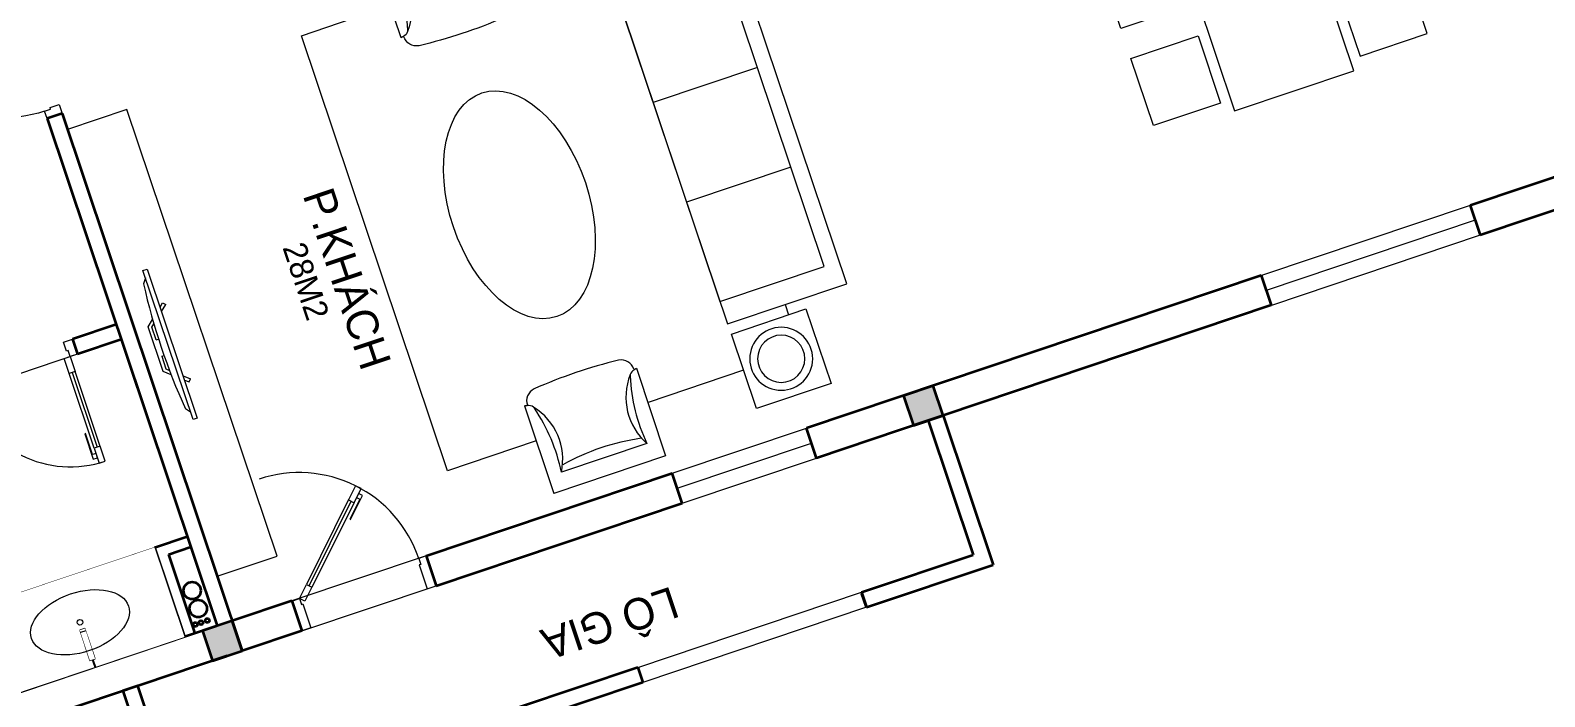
# Model space of a CAD drawing. Header units: metres. Extents: x 568336 to 569219, y 2065964 to 2066430.
# Drawn here: x 568501.7 to 568511.33, y 2066155.02 to 2066159.25 of the extents above; entities that cross this region are included whole.
import ezdxf

# ---------------------------------------------------------------- set-up
doc = ezdxf.new("R2010")
doc.units = ezdxf.units.M
doc.linetypes.add('$AUDIT_BAD_LTYPE2', pattern=[0])
doc.linetypes.add('CENTER', pattern=[2, 1.25, -0.25, 0.25, -0.25])
doc.layers.get('0').update_dxf_attribs({"linetype": 'CONTINUOUS'})
doc.layers.get('DEFPOINTS').update_dxf_attribs({"linetype": 'CONTINUOUS'})
for name, color, linetype, lineweight in [('-CENTER', 143, 'CENTER', 13), ('-CONCRETE', 1, 'CONTINUOUS', 35), ('-DOOR', 137, 'CONTINUOUS', 9), ('-FURNITURE', 46, 'CONTINUOUS', 9), ('-HATCH', 8, 'CONTINUOUS', 5), ('-LINE1', 7, 'CONTINUOUS', 18), ('-TEXT', 7, 'CONTINUOUS', 15), ('-WALL', 4, 'CONTINUOUS', 35), ('TEXT25', 2, 'CONTINUOUS', 13)]:
    doc.layers.add(name, color=color, linetype=linetype, lineweight=lineweight)
doc.styles.add('SVN_AVO_thuong', font='')
doc.styles.add('T1', font='', dxfattribs={"height": 200})
doc.styles.add('vnavanth', font='', dxfattribs={"width": 0.8})
doc.styles.get('SVN_AVO_thuong').set_extended_font_data('SVN-Avo')
doc.styles.get('T1').set_extended_font_data('VNgeometric Light')
doc.styles.get('vnavanth').set_extended_font_data('.VnAvantH')

# ---------------------------------------------------------------- blocks, each defined once
blk = doc.blocks.new('A$C18251349')
at = {"layer": '-LINE1'}
for points in [[(899.9698889118445, 4649.999350743368), (999.8064622648526, 4649.999350743368), (999.8064622648526, 3150.000784432457), (899.9698889118445, 3150.000784432457)], [(999.8064622648526, 2350.000784432457), (899.8064622648526, 2350.000784432457), (899.8064622648526, 850.0007844324573), (999.8064622648526, 850.0007844324573)]]:
    blk.add_lwpolyline(points, close=True, dxfattribs=at)
at = {"layer": '-WALL'}
for p, q in [((0.004909113922622055, 5500.000784432457), (1000.006230624509, 5500.000784432457)), ((0.004909113922622055, 5500.000784432457), (0.004909113922622055, 5400.000784432456)), ((999.9698890817235, 4650.000784432457), (1000.006230624509, 5500.000784432457)), ((0.0002397763018961996, 5400.000784432457), (900.0013849787356, 5400.000784432457)), ((899.9698889118445, 4649.999350743368), (900.0013849787356, 5400.000784432457)), ((899.9698889118445, 4649.999350743368), (999.9698888226703, 4649.994681405777)), ((999.9698890817235, 4650.000784432457), (909.9729728006059, 4650.005189332122)), ((899.8064622648526, 3150.000784432457), (999.8064622648526, 3150.000784432457)), ((899.8064622648526, 3150.000784432457), (899.8064622648526, 2350.000784432457)), ((999.8064622648526, 3150.000784432457), (999.8064622648526, 2350.000784432457)), ((899.8064622648526, 2350.000784432457), (999.8064622648526, 2350.000784432457)), ((899.8064622648526, 850.0007844324573), (999.8064622648526, 850.0007844324573)), ((899.8064622648526, 850.0007844324573), (899.8064622648526, 100.0183032938512)), ((999.8064622648526, 850.0007844324573), (999.8064622648526, 0.0007844324572943151)), ((899.8064622648526, 100.0183032938512), (0.004909113922622055, 100.1600033289023)), ((0.004909113922622055, 100.1600033289023), (0.004909113922622055, 0.160002526070457)), ((0.004909113922622055, 0.160002526070457), (999.8064622648526, 0.0007844324572943151))]:
    blk.add_line(p, q, dxfattribs=at)
blk = doc.blocks.new('*U152')
at = {"linetype": '$AUDIT_BAD_LTYPE2'}
for p, q in [((70, 100), (70, 699.9999999999982)), ((90, 699.9999999999982), (90, 100))]:
    blk.add_line(p, q, dxfattribs=at)
for points in [[(50, 699.9999999999982), (90, 699.9999999999982), (90, 799.9999999999982), (50, 799.9999999999982), (50, 699.9999999999982)], [(50, 702.9059272893337), (50, 100)], [(50, 100), (90, 100), (90, 0), (50, 0), (50, 100)]]:
    blk.add_lwpolyline(points)
for points in [[(118.2698876160139, 594.5156181119073), (118.2698876160139, 764.1349438079906), (90, 764.1349438079906), (90, 735.8650561920058), (112.6159100928053, 735.8650561920058), (112.6159100928053, 594.5156181119073)], [(0, 0), (50, 0), (50, -40), (60, -40), (60, -99.99999999999272), (0, -99.99999999999272)], [(899.9999999999982, 1.3252863207713e-28), (849.9999999999982, 1.3252863207713e-28), (849.9999999999982, -40.00000000000001), (839.9999999999982, -40.00000000000001), (839.9999999999982, -99.99999999999272), (899.9999999999982, -99.99999999999272)]]:
    blk.add_lwpolyline(points, close=True)
at = {"linetype": '$AUDIT_BAD_LTYPE2', "ltscale": 0.3}
blk.add_arc((50, 0), 799.9999999999982, 0, 90, dxfattribs=at)
blk = doc.blocks.new('XR.MB.LM123$0$tvi 1')
blk.add_lwpolyline([(28.54445810673496, -2.291926648467779e-10), (28.54445810673496, -999.9999999999964), (-7.275957614183426e-12, -1000), (0, 0)], close=True)
for points in [[(28.54445810680045, -50.31958968611434), (52.37372755713295, -80.86315460130209)], [(-24.09820395050338, -235.5599978379832), (-39.09879504836863, -251.7939635238108)], [(0, -284.7849796677438), (-39.09879504836863, -251.7939635238108)], [(0, -255.9952397129928), (-24.09820395050338, -235.5599978379832)], [(69.66229681991535, -315.0836646851385), (111.1934016081432, -350.2927865858655), (111.193401608034, -649.712917566063), (69.68611289083492, -684.9110379843005)], [(89.09002233762294, -445.7449799550195), (89.09002233762294, -359.9578938602899), (70.91298945683957, -344.6203678706661)], [(89.09002233762294, -445.7449799550195), (73.49991829216015, -445.7449799550232)], [(89.09002233768115, -554.2550200447404), (89.09002233773936, -640.0421061392371), (70.91298945678864, -655.3796321293303)], [(89.09002233768115, -554.2550200447404), (73.49991829216015, -554.2550200447404)], [(0, -715.2150203320198), (-39.09879504836863, -748.2060364759491)], [(-24.09820395050338, -764.4400021620095), (-39.09879504836863, -748.2060364759491)], [(0, -744.004760287), (-24.09820395050338, -764.4400021620095)], [(28.54445810674224, -949.680410313882), (52.37372755713295, -919.1368453984578)]]:
    blk.add_lwpolyline(points)
blk.add_arc((-4025.16618952866, -499.9999999999964), 4099.025185406737, 354.1310878512652, 5.868912148527433)
blk = doc.blocks.new('ghe11asdsdsdsd')
at = {"layer": '-FURNITURE', "ltscale": 5}
for p, q in [((-454.1512245237245, 641.9073886275291), (-454.093361600535, -60.42008052262099)), ((446.9845405295782, 642.5119281820953), (445.2090906954836, -59.49456913078757)), ((339.4434767446655, 74.7769195077999), (-347.9447826922697, 73.86721415390639)), ((445.2090906954836, -59.49456913078757), (-454.093361600535, -60.42008052262099))]:
    blk.add_line(p, q, dxfattribs=at)
for centre, radius, start, end in [((-329.6609394550032, 640.4347183164282), 102.5030657496747, 97.790878171796, 180.4720192216976), ((13.76703277978231, -3057.035900902003), 3815.794779152998, 85.15051378916075, 95.37323135559144), ((322.4963123202615, 643.5363927781655), 102.5030657496747, 359.5521671507362, 82.23330821456577), ((-556.8192392717756, 172.0380743239075), 480.9551723817158, 73.62802494144414, 77.67439557183955), ((-435.3449582978792, 585.5188594441861), 49.99999999999999, 17.29045382422632, 73.62802494144414), ((-752.7215750947944, 311.3200961878028), 469.2846926992153, 329.6029749418909, 39.82713105222346), ((-1717.077797784907, 235.4868877488407), 1378.639231958857, 353.2676599931669, 15.34770349738529), ((744.7327549548354, 311.2790322922665), 469.2468948897888, 140.0381535895592, 210.2652298418676), ((1708.833027020766, 233.2264510887835), 1378.526022415482, 164.5192846221356, 186.6002375866197), ((428.017340289487, 586.1773279104382), 49.99999999999999, 106.2083736517696, 162.5459446768903), ((548.310481298744, 172.35137315467), 480.9551723817158, 102.1620030057203, 106.2083736517696), ((-1.445652381749824, -1576.057105405802), 1730.279692069412, 79.6029490361376, 100.5814174655623)]:
    blk.add_arc(centre, radius, start, end, dxfattribs=at)
blk = doc.blocks.new('GHE600')
at = {"layer": '-FURNITURE'}
for p, q in [((269949.5421851056, 8709.741290517763), (270649.5421851056, 8709.74129051782)), ((269949.5421851289, 8043.074623851076), (270649.5421851289, 8043.074623851135))]:
    blk.add_line(p, q, dxfattribs=at)
for points in [[(270145.5337149384, 9594.84705863762), (270145.5337150262, 10094.84705863762), (270645.5337150262, 10094.84705854984), (270645.5337149384, 9594.847058549843)], [(269849.5421851288, 9526.40795718442), (270649.5421851288, 9526.407957184478), (270649.5421851639, 7226.407957184478), (269849.5421851639, 7226.40795718442)], [(269949.5421851288, 9376.40795718442), (270649.5421851288, 9376.407957184478), (270649.5421851639, 7376.407957184478), (269949.5421851639, 7376.40795718442)], [(270145.5337145109, 7157.96885590817), (270145.5337144231, 6657.96885590817), (270645.5337144231, 6657.968855820392), (270645.5337145109, 7157.968855820392)]]:
    blk.add_lwpolyline(points, close=True, dxfattribs=at)
at = {"layer": '-FURNITURE', "elevation": -1.348764000838661e-08}
for points in [[(271286.9253059005, 9830.321753277356), (270645.53371498, 9832.18215255058)], [(272037.8126997925, 6909.345592938189), (272633.6221192031, 6907.537773812626), (272633.6585346201, 9823.095600669185), (272037.874818299, 9826.334833337169)], [(270262.0588059474, 9594.847058617102), (270262.0583521723, 9526.40795718442)], [(270262.0260181179, 7226.40795718439), (270262.0255643428, 7157.968855887651)], [(270645.5337144685, 6916.624135324557), (271286.6504318018, 6913.272511655086)]]:
    blk.add_lwpolyline(points, dxfattribs=at)
at = {"layer": '-FURNITURE'}
for centre, radius in [((270395.5337149822, 9844.847058593674), 200), ((270395.5337149822, 9844.847058593674), 150), ((270395.5337144671, 6907.968855864223), 200), ((270395.5337144671, 6907.968855864223), 150)]:
    blk.add_circle(centre, radius, dxfattribs=at)
at = {"layer": '-FURNITURE', "extrusion": (0, 0, -1)}
blk.add_ellipse((271661.9002663364, 8365.294462872116), major_axis=(3.669220623812561e-13, 749.5763598198391), ratio=0.5899940615450746, dxfattribs=at)
at = {"layer": '-FURNITURE', "zscale": 0.83397927038413}
for p, xscale, yscale, rotation in [((271659.4476334748, 10145.29901697894, -5.948631914765009e-09), 0.83397927038413, 0.83397927038413, 179.9447021404027), ((271659.4476334748, 6607.516897389956, -5.948631914765009e-09), -0.8339792703841301, 0.8339792703841301, 0.05529785959737722)]:
    blk.add_blockref('ghe11asdsdsdsd', p, dxfattribs=dict(at, xscale=xscale, yscale=yscale, rotation=rotation))
blk = doc.blocks.new('*U174')
at = {"linetype": '$AUDIT_BAD_LTYPE2'}
for p, q in [((134.8528137423857, 56.56854249492379), (559.116882454313, 480.832611206851)), ((573.2590180780439, 466.69047558312), (148.9949493661167, 42.42640687119284))]:
    blk.add_line(p, q, dxfattribs=at)
for points in [[(547.0295477225062, 497.0295477225062), (120.7106781186548, 70.71067811865474)], [(544.974746830582, 494.9747468305819), (573.2590180780439, 466.69047558312), (643.9696961966987, 537.4011537017748), (615.6854249492368, 565.6854249492367), (544.974746830582, 494.9747468305819)], [(120.7106781186548, 70.71067811865474), (148.9949493661167, 42.42640687119284), (78.2842712474619, -28.2842712474619), (50, 0), (120.7106781186548, 70.71067811865474)]]:
    blk.add_lwpolyline(points)
for points in [[(518.6601255723684, 372.1119246041146), (638.5991009923586, 492.0509000241046), (618.6092717556935, 512.0407292607696), (598.6194425190491, 492.0509000241252), (614.6113059083771, 476.0590366347973), (514.6621597250313, 376.1098904514517)], [(0, 0), (50, 0), (50, -40), (60, -40), (60, -199.3588634537518), (0, -199.3588634537518)], [(899.9999999999982, 1.3252863207713e-28), (849.9999999999982, 1.3252863207713e-28), (849.9999999999982, -40.00000000000001), (839.9999999999982, -40.00000000000001), (839.9999999999982, -199.3588634537518), (899.9999999999982, -199.3588634537518)]]:
    blk.add_lwpolyline(points, close=True)
at = {"linetype": '$AUDIT_BAD_LTYPE2', "ltscale": 0.3}
blk.add_arc((50, 0), 799.9999999999982, 0, 90, dxfattribs=at)
blk = doc.blocks.new('*U18')
at = {"linetype": '$AUDIT_BAD_LTYPE2'}
for p, q in [((70, 100), (69.99999999999999, 599.9999999999982)), ((89.99999999999999, 599.9999999999982), (90, 100))]:
    blk.add_line(p, q, dxfattribs=at)
for points in [[(49.99999999999999, 599.9999999999982), (89.99999999999999, 599.9999999999982), (89.99999999999999, 699.9999999999982), (49.99999999999999, 699.9999999999982), (49.99999999999999, 599.9999999999982)], [(49.99999999999999, 602.9059272893337), (50, 100)], [(50, 100), (90, 100), (90, 0), (50, 0), (50, 100)]]:
    blk.add_lwpolyline(points)
for points in [[(118.2698876160139, 494.5156181119073), (118.2698876160139, 664.1349438079906), (89.99999999999999, 664.1349438079906), (89.99999999999999, 635.8650561920058), (112.6159100928053, 635.8650561920058), (112.6159100928053, 494.5156181119073)], [(0, 0), (50, 0), (50, -40), (60, -40), (60, -100.0001724930698), (0, -100.0001724930698)], [(799.9999999999982, 7.105427357601134e-15), (749.9999999999982, 7.105427357601134e-15), (749.9999999999982, -40), (739.9999999999982, -40), (739.9999999999982, -100.0001724930698), (799.9999999999982, -100.0001724930698)]]:
    blk.add_lwpolyline(points, close=True)
at = {"linetype": '$AUDIT_BAD_LTYPE2', "ltscale": 0.3}
blk.add_arc((50, 0), 699.9999999999982, 0, 90, dxfattribs=at)
blk = doc.blocks.new('A$C5C575821')
at = {"layer": '-CONCRETE'}
h = blk.add_hatch(color=256, dxfattribs=at)
h.dxf.hatch_style = 1
h.paths.add_polyline_path([(-0.00237559899687767, 200.0000000000146), (-0.00237559899687767, 1.455191522836685e-11), (199.9976244010031, 1.455191522836685e-11), (199.9976244010031, 200.0000000000146)])
blk.add_lwpolyline([(-0.00237559899687767, 1.455191522836685e-11), (199.9976244010031, 1.455191522836685e-11), (199.9976244010031, 200.0000000000146), (-0.00237559899687767, 200.0000000000146)], close=True, dxfattribs=at)
blk = doc.blocks.new('Sink_Cicle')
blk.add_lwpolyline([(17.49999987077899, -50.00226151314564), (-17.49999987077899, -49.99773848685436), (-17.51615354442038, -252.2967581441626), (17.48384613892995, -252.3012811850058)], close=True)
blk.add_circle((0, -300), 17.5)
at = {"layer": 'DEFPOINTS'}
blk.add_line((0, -100), (0, 0), dxfattribs=at)
blk.add_wipeout([(17.499999870775355, -50.00226151314928), (-17.49999987078263, -49.99773848685436), (-17.516153544427652, -252.29675814416623), (17.48384613892631, -252.3012811850058)])
at = {"layer": '-FURNITURE', "linetype": 'Continuous'}
blk.add_ellipse((0, -300), major_axis=(-325, 0), ratio=0.5846153846153846, dxfattribs=at)
blk.add_line((-17.51421511289664, -237.2967582757119), (17.48578462866135, -237.3012813020032))
blk = doc.blocks.new('*U208')
at = {"ltscale": 300}
blk.add_lwpolyline([(0, 0), (1200.000000000011, 0), (1200.000000000011, -600), (0, -600)], close=True, dxfattribs=at)
blk.add_wipeout([(0, 7.275957614183426e-12), (1200.000000000001, 7.275957614183426e-12), (1200.000000000001, -600), (0, -600)], dxfattribs=at)
blk.add_blockref('Sink_Cicle', (600.0000000000055, 0), dxfattribs=at)
blk = doc.blocks.new('A$C2896516a')
for points in [[(75, 1385.934425984509), (525, 1385.934425905347), (525.0000000782311, 1835.934425905347), (75.0000000782311, 1835.934425984509), (75, 1385.934425984509)], [(725, 1385.934425870422), (1175, 1385.934425792191), (1175.000000078231, 1835.934425792191), (725.0000000782311, 1835.934425870422), (725, 1385.934425870422)], [(1375, 1385.934425753978), (1825, 1385.934425675747), (1825.000000078231, 1835.934425675747), (1375.000000078231, 1835.934425753978), (1375, 1385.934425753978)], [(75, 450), (525, 450.0000000791624), (525.0000000782311, 7.916241884231567e-08), (75.0000000782311, 0), (75, 450)], [(725, 450.000000114087), (1175, 450.0000001923181), (1175.000000078231, 1.923181116580963e-07), (725.0000000782311, 1.140870153903961e-07), (725, 450.000000114087)], [(1375, 450.0000002305314), (1825, 450.0000003087625), (1825.000000078231, 3.087625373154879e-07), (1375.000000078231, 2.305314410477877e-07), (1375, 450.0000002305314)]]:
    blk.add_lwpolyline(points)
blk.add_lwpolyline([(0, 517.9672129922546), (1900, 517.9672129922546), (1900, 1317.967212992255), (0, 1317.967212992255)], close=True)
blk = doc.blocks.new('M22-T2')
at = {"layer": '-CONCRETE'}
for centre, radius in [((199805.7103922429, -363693.460234304, 5.66516857499076e-09), 55), ((199926.5528424481, -363693.460234304, 5.66516857499076e-09), 55), ((200017.0496505458, -363662.63347633, 5.66516857499076e-09), 13), ((200017.0496505458, -363704.382894346, 5.66516857499076e-09), 13), ((200017.0496505458, -363742.6528812954, 5.66516857499076e-09), 13)]:
    blk.add_circle(centre, radius, dxfattribs=at)
at = {"layer": '-DOOR'}
for p, q in [((200070.7875485616, -355213.8082092674), (200071.2555429382, -356613.7632874595)), ((200170.3216054158, -355213.8082092674), (200170.7895997924, -356613.7632874595)), ((200270.571545828, -355213.8082092674), (200271.0395402047, -356613.7632874595)), ((200069.9853452608, -360563.5991094809), (200069.9853452608, -359663.5991094811)), ((200169.9853452608, -360563.5991094809), (200169.9853452608, -359663.5991094811)), ((200269.9853452608, -360563.5991094809), (200269.9853452608, -359663.5991094811))]:
    blk.add_line(p, q, dxfattribs=at)
at = {"layer": '-FURNITURE', "elevation": -1.348764000838661e-08}
blk.add_lwpolyline([(199769.9853452257, -363112.5985165592), (196776.4741869774, -363113.9609165553), (196776.4741869774, -363513.5991095155), (199769.9853452959, -363513.5991095155)], close=True, dxfattribs=at)
at = {"layer": '-HATCH'}
blk.add_line((198149.9855189669, -363905.8866285747), (198149.98569146, -364705.8866285747), dxfattribs=at)
at = {"layer": '-HATCH', "elevation": -1.348764000838661e-08}
blk.add_lwpolyline([(200269.8897156911, -362213.5991094806), (200069.8897156911, -362213.5991094806), (200069.8897156911, -363113.5991095155), (200269.8897156911, -363113.5991095155)], close=True, dxfattribs=at)
at = {"layer": '-WALL'}
for p, q in [((200269.9853452553, -353313.7632873706), (200270.1023405646, -355213.7632874597)), ((200069.9853452552, -353513.7632873573), (200070.1023405645, -355213.8089444642)), ((200070.1315893919, -355213.7632874597), (200270.1315893919, -355213.7632874597)), ((200069.9853452552, -356613.7183656516), (200069.9853452552, -359663.5991094811)), ((200069.9853452552, -356613.7183656516), (200270.0145940826, -356613.7183656516)), ((200269.9853452553, -356613.7183656516), (200269.9853452553, -358813.5991095174)), ((200269.9853452609, -358913.5991095174), (200269.9853452609, -359663.5991094811)), ((200269.9853452609, -359663.5991094811), (200069.9853452552, -359663.5991094811)), ((200069.9853452608, -362213.5991094806, 1.348764000838661e-08), (200069.9853452608, -360563.5991094809)), ((200269.9853452608, -360563.5991094809), (200069.9853452608, -360563.5991094809)), ((200269.9853452609, -362213.5991094806, 1.348764000838661e-08), (200269.9853452608, -360563.5991094809)), ((200069.9853452608, -362213.5991094806), (200269.9853452609, -362213.5991094806)), ((200069.9853452608, -363113.5991094806, 1.348764000838661e-08), (200069.9853452608, -363513.5991095174)), ((200069.9853452608, -363113.5991094806), (200269.9853452608, -363113.5991094806)), ((200269.9853452608, -363113.5991094806, 1.348764000838661e-08), (200269.9853452608, -363513.5991095174)), ((196669.8001603026, -363513.5991095174), (200269.9853452608, -363513.5991095174)), ((196669.8001603026, -363513.5991095174), (196669.8001603026, -363613.5991095174)), ((196669.8001603026, -363613.5991095174), (199074.3257343431, -363613.5991095174)), ((198049.9853464739, -363613.5991095174), (198049.9853464739, -363905.8866285747)), ((198149.9853464738, -363613.5991095174), (198149.9853464738, -363905.8866285747)), ((198174.3257343431, -363613.5991095174), (200069.9853452607, -363613.5991095174)), ((199469.9853452606, -363833.5991095174), (199469.9853452606, -363613.5991095174)), ((199539.9853452606, -363763.5991095174), (199539.9853452606, -363613.5991095174)), ((200069.9853452607, -363613.5991095174), (200069.9853452609, -366951.9241016458)), ((200269.9853452608, -363613.5991095174), (200269.9853452608, -367037.5449234736)), ((199539.9853452606, -363763.5991095174), (200069.9853452607, -363763.5991095174)), ((199469.9853452606, -363833.5991095174), (200069.9853452607, -363833.5991095174)), ((198049.9853464739, -363905.8866285747), (198149.9853464739, -363905.8866285747))]:
    blk.add_line(p, q, dxfattribs=at)
at = {"layer": '-DOOR', "xscale": -1}
for name, p, rotation in [('GHE600', (206509.0681759604, -89279.63928046741), 90), ('*U152', (195769.8001603026, -363613.5991095174), 180)]:
    blk.add_blockref(name, p, dxfattribs=dict(at, rotation=rotation))
at = {"layer": '-DOOR'}
for name, p, rotation in [('*U174', (200070.5308522373, -363113.5991094806), 90.00000000000001), ('*U18', (198149.985518967, -363905.8866285747), 270)]:
    blk.add_blockref(name, p, dxfattribs=dict(at, rotation=rotation))
at = {"layer": '-FURNITURE'}
blk.add_blockref('A$C2896516a', (197124.1208861286, -356960.7939788261), dxfattribs=at)
at = {"layer": '-FURNITURE', "extrusion": (0, 0, -1), "xscale": -1, "rotation": 90.00368972240832}
blk.add_blockref('XR.MB.LM123$0$tvi 1', (-198778.1184744284, -363314.2443205693), dxfattribs=at)
at = {"layer": '-WALL'}
for name, p in [('A$C5C575821', (200070.7042157702, -359013.7632874595)), ('A$C18251349', (200269.9804361524, -364313.7640718031)), ('A$C5C575821', (200069.9877208598, -363713.5991095174))]:
    blk.add_blockref(name, p, dxfattribs=at)
at = {"layer": '-TEXT', "color": 2, "style": 'vnavanth'}
blk.add_text('p.kh¸ch', height=199.9591899200177, dxfattribs=at).set_placement((197646.3729159601, -362229.2666473407, -1.348764000838661e-08))
at = {"layer": 'TEXT25'}
for s, height, rotation, style, p in [('LÔ GIA', 200, 269.9999999933299, 'SVN_AVO_thuong', (200748.3909571381, -360796.0543634931)), ('28M2', 150, 1.005123984043621e-08, 'T1', (197920.8656010116, -362456.7458330432, -1.348764000838661e-08))]:
    blk.add_text(s, height=height, rotation=rotation, dxfattribs=dict(at, style=style)).set_placement(p)
at = {"layer": '-FURNITURE', "extrusion": (0, 0, -1), "xscale": -1, "zscale": -1, "rotation": 90}
blk.add_blockref('*U208', (-200069.9853452607, -363833.5991095174), dxfattribs=at)

msp = doc.modelspace()

# ---------------------------------------------------------------- block references
at = {"layer": '-CENTER', "xscale": 0.001, "yscale": 0.001, "zscale": 0.001, "rotation": 288.5514997335048}
msp.add_blockref('M22-T2', (568783.9571129996, 2066460.829431918), dxfattribs=at)

doc.saveas('drawing.dxf')
